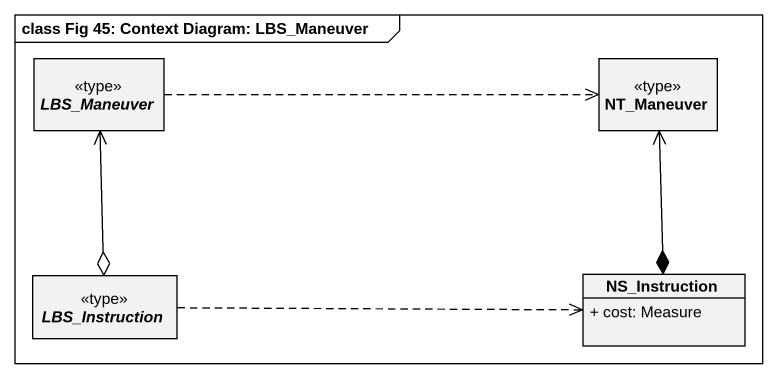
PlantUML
@startuml
mainframe class Fig 45: Context Diagram: LBS_Maneuver
hide circle
hide empty members
skinparam classAttributeIconSize 0
abstract class LBS_Maneuver <<type>>
class NT_Maneuver <<type>>
abstract class LBS_Instruction <<type>>
class NS_Instruction {
  + cost: Measure
}
LBS_Maneuver .right.> NT_Maneuver
NT_Maneuver <--* NS_Instruction
LBS_Instruction o-up-> LBS_Maneuver
LBS_Instruction .right.> NS_Instruction
@enduml
